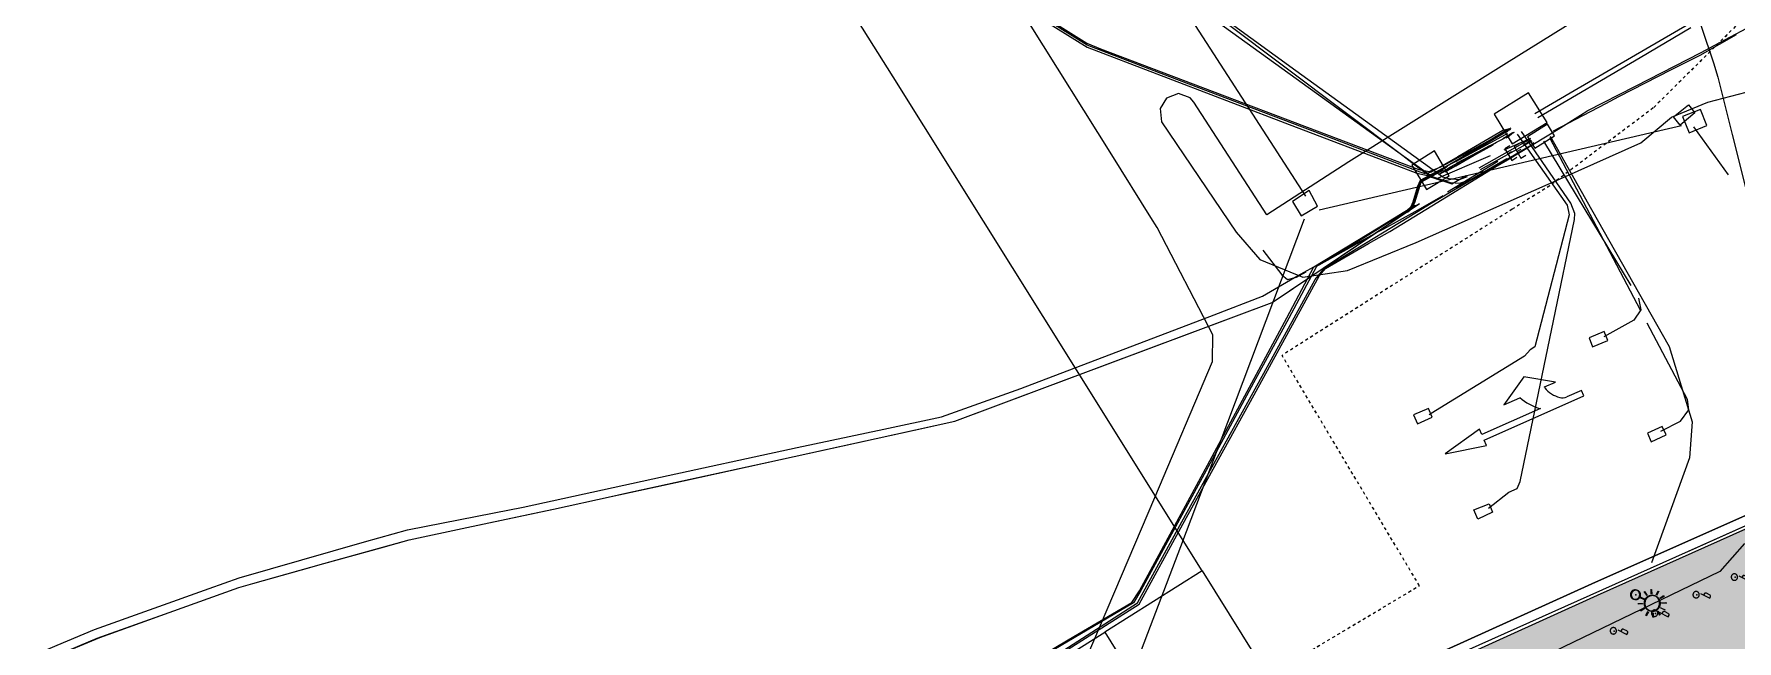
# Model space of a CAD drawing. Header units: metres. Extents: x 3 to 509016, y 4 to 6969473.
# Drawn here: x 507725.1 to 507782.8, y 6967263.6 to 6967284.2 of the extents above; entities that cross this region are included whole.
import ezdxf

# ---------------------------------------------------------------- set-up
doc = ezdxf.new("R2010")
doc.units = ezdxf.units.M
doc.linetypes.add('AEC_Double Dash', pattern=[0.039, 0.015, -0.004, 0.006, -0.004, 0.006, -0.004])
doc.layers.add('_PROP-BDY', color=6, linetype='Continuous', plot=False)
for name, color, linetype, lineweight in [('A-FLOR', 252, 'Continuous', 5), ('C-PROP-LINE', 252, 'AEC_Double Dash', 5), ('C_FEAT', 252, 'EXISTING_COMMUNICATIONS', 0), ('C_MANHOLE_PIT', 252, 'EXISTING_COMMUNICATIONS', 0), ('C_UG_LINES', 252, 'EXISTING_COMMUNICATIONS', 0), ('D_UG_PIPES', 252, 'EXIST_SWD', 0), ('DR_GRATE', 252, 'EXIST_SWD', 0), ('E_FEAT', 252, 'EXISTING_ELECTRICITY', 0), ('E_MANHOLE_PIT', 252, 'Continuous', 0), ('E_UG_LINES', 252, 'EXISTING_ELECTRICITY_UG', 0), ('ROAD_FURNITURE', 252, 'Continuous', 0), ('S_RM_UG_PIPES', 252, 'EXIST_RISINGMAIN', 0), ('STR_POLES', 252, 'Continuous', 0), ('W_AG_PIPES_N', 252, 'EXISTING_WATER', 0)]:
    doc.layers.add(name, color=color, linetype=linetype, lineweight=lineweight)
doc.layers.add('A-FLOR-IDEN', color=47, linetype='Continuous', lineweight=5, plot=False)
for name, color, linetype in [('HATCH_LANDSCAPE', 1, 'Continuous'), ('mga2020bdy', 252, 'Continuous'), ('mga2020ROAD_FURNITURE', 252, 'Continuous'), ('mga2020ROAD_KERB_BACK', 252, 'Continuous'), ('mga2020ROAD_KERB_LIP', 252, 'Continuous'), ('mga2020STR_POLES', 252, 'Continuous'), ('XREF', 7, 'Continuous')]:
    doc.layers.add(name, color=color, linetype=linetype)
doc.styles.get("Standard").update_dxf_attribs({"font": 'ARIALN.TTF'})
doc.linetypes.add('EXIST_RISINGMAIN', pattern='A,5,-2.5,5,-2,["RM",Standard,S=2.5,R=0,X=0,Y=-1.25],-5,5,-2.5,5,-2.5', length=34.5)
doc.linetypes.add('EXIST_SWD', pattern='A,5,-2.5,5,-2,["SWD",Standard,S=2.5,R=0,X=0,Y=-1.25],-8,5,-2.5,5,-2.5', length=37.5)
doc.linetypes.add('EXISTING_COMMUNICATIONS', pattern='A,2,-2,2,-2,2,-2,["COMS",Standard,S=2.5,R=0,X=0,Y=-1.25],-9.75,2,-2,2,-2', length=29.75)
doc.linetypes.add('EXISTING_ELECTRICITY', pattern='A,2,-2,2,-2,2,-2,["E",Standard,S=2.5,R=0,X=0,Y=-1.25],-3.4,2,-2,2,-2', length=23.4)
doc.linetypes.add('EXISTING_ELECTRICITY_UG', pattern='A,2,-2,2,-2,2,-2,["E-UG",Standard,S=2.5,R=0,X=0,Y=-1.25],-9.15,2,-2,2,-2', length=29.15)
doc.linetypes.add('EXISTING_WATER', pattern='A,2,-2,2,-2,2,-2,["W",Standard,S=2.5,R=0,X=0,Y=-1.25],-4.4,2,-2,2,-2', length=24.4)

# ---------------------------------------------------------------- blocks, each defined once
blk = doc.blocks.new('XD_HATCH')
at = {"layer": 'HATCH_LANDSCAPE', "ltscale": 0.5}
h = blk.add_hatch(dxfattribs=at)
h.set_pattern_fill('GRASS', color=256, scale=0.05)
h.set_pattern_definition([(212.013854887, (0, 0), (-0.28538859865, -1.2375190291), [0.238125, -1.557926224]), (167.013854887, (0, 0), (-0.28538859868, -1.23751902925), [0.238125, -1.031875]), (257.013854887, (0, 0), (1.23751902925, -0.28538859868), [0.238125, -1.031875])])
h.paths.add_polyline_path([(507773.231, 6967254.54), (507795.189, 6967268.273), (507798.457, 6967269.061), (507801.707, 6967269.222), (507805.377, 6967268.673), (507808.761, 6967267.479), (507811.626, 6967265.822), (507814.67, 6967263.135), (507817.338, 6967259.647), (507819.03, 6967256.943), (507820.403, 6967254.749), (507825.14, 6967249.815), (507839.422, 6967226.928), (507827.015, 6967211.657), (507816.098, 6967209.536), (507803.586, 6967223.895), (507801.469, 6967222.054), (507795.94, 6967228.431), (507787.717, 6967237.882)])
h.paths.add_polyline_path([(507824.757, 6967208.878), (507817.842, 6967207.534), (507820.855, 6967204.075)])
h.paths.add_polyline_path([(507794.222, 6967274.08), (507795.57, 6967270.422), (507794.404, 6967270.141), (507792.722, 6967269.068), (507771.896, 6967256.079), (507768.875, 6967259.555), (507768.65, 6967260.737), (507773.111, 6967262.911), (507788.383, 6967269.83), (507789.065, 6967270.179), (507789.74, 6967270.665), (507790.114, 6967270.979), (507791.612, 6967272.233), (507793.783, 6967273.928)])
blk = doc.blocks.new('25027_BNP_Skygate Play-Sheet - 000101 - SITE PLAN')
at = {"layer": '_PROP-BDY'}
blk.add_line((-2230178, 3986426), (-2226983, 4009382), dxfattribs=at)
at = {"layer": 'A-FLOR'}
for p, q in [((-2220849, 4020910), (-2220834, 4013144)), ((-2220834, 4013144), (-2230569, 4013144)), ((-2220826, 4009250), (-2220834, 4013144)), ((-2220826, 4009250), (-2227098, 4009250)), ((-2220826, 4009250), (-2210667, 4009255)), ((-2210667, 4009255), (-2201090, 4009264)), ((-2201090, 4009264), (-2193933, 4009299)), ((-2207208, 4002365), (-2211717, 4002196)), ((-2206790, 4002165), (-2207208, 4002365)), ((-2212919, 4002005), (-2214200, 4001090)), ((-2211717, 4002196), (-2212919, 4002005)), ((-2206613, 4001793), (-2206790, 4002165)), ((-2206688, 4001369), (-2206613, 4001793)), ((-2214200, 4001090), (-2214812, 3999683)), ((-2211766, 4001001), (-2207219, 4001077)), ((-2207219, 4001077), (-2207027, 4001112)), ((-2207027, 4001112), (-2206688, 4001369)), ((-2211713, 3997693), (-2211766, 4001001)), ((-2214812, 3999683), (-2215233, 3997212)), ((-2211715, 3991399), (-2211713, 3997693)), ((-2215233, 3997212), (-2216009, 3991848)), ((-2230178, 3986426), (-2228986, 3994994)), ((-2216009, 3991848), (-2216406, 3988971)), ((-2211722, 3982890), (-2211715, 3991399)), ((-2216406, 3988971), (-2216222, 3987627)), ((-2216222, 3987627), (-2216440, 3986316)), ((-2216440, 3986316), (-2216922, 3984776))]:
    blk.add_line(p, q, dxfattribs=at)
at = {"layer": 'A-FLOR-IDEN'}
for p, q in [((-2221831, 4000173), (-2222328, 3998830)), ((-2221729, 3998744), (-2221831, 4000173)), ((-2222130, 3998802), (-2222652, 3995147)), ((-2222328, 3998830), (-2222130, 3998802)), ((-2222234, 3996623), (-2221927, 3998773)), ((-2221927, 3998773), (-2221729, 3998744)), ((-2221471, 3997604), (-2221557, 3997014)), ((-2221024, 3996530), (-2221471, 3997604)), ((-2221745, 3995716), (-2221024, 3996530)), ((-2221687, 3996119), (-2221745, 3995716)), ((-2221719, 3996125), (-2221687, 3996119)), ((-2222449, 3995119), (-2222372, 3995657)), ((-2222652, 3995147), (-2222449, 3995119))]:
    blk.add_line(p, q, dxfattribs=at)
for centre, radius, start, end in [((-2221073, 3995392), 1692, 106.60201, 133.32771), ((-2222016, 3995606), 360, 133.94855, 171.87933), ((-2221605, 3995180), 952, 96.89859, 133.94855)]:
    blk.add_arc(centre, radius, start, end, dxfattribs=at)
at = {"layer": 'C-PROP-LINE'}
for p, q in [((-2223988, 4059891), (-2225151, 4003276)), ((-2225151, 4003276), (-2216072, 4003092)), ((-2216007, 3993855), (-2216072, 4003092)), ((-2216007, 3992359), (-2216007, 3993855)), ((-2215633, 3987988), (-2216007, 3992359)), ((-2214674, 3983771), (-2215633, 3987988))]:
    blk.add_line(p, q, dxfattribs=at)
blk = doc.blocks.new('XE_ARCH')
at = {"xscale": 0.001, "yscale": 0.001, "zscale": 0.001, "rotation": 121.996}
blk.add_blockref('25027_BNP_Skygate Play-Sheet - 000101 - SITE PLAN', (509988.126, 6971273.77), dxfattribs=at)
blk = doc.blocks.new('XE_LOT BOUNDARY')
at = {"layer": '_PROP-BDY'}
blk.add_line((507788.98, 6967270.142), (507767.819, 6967260.688), dxfattribs=at)
at = {"layer": 'C-PROP-LINE'}
for p, q in [((507783.017, 6967284.697), (507779.948, 6967281.65)), ((507779.948, 6967281.65), (507776.439, 6967279.017)), ((507776.439, 6967279.017), (507775.17, 6967278.223)), ((507775.17, 6967278.223), (507767.372, 6967273.274)), ((507772.025, 6967265.477), (507767.372, 6967273.274)), ((507723.395, 6967236.465), (507772.025, 6967265.477))]:
    blk.add_line(p, q, dxfattribs=at)
blk = doc.blocks.new('BAC S ELPS')
for p, q in [((-4.2829, 0.1895), (-4.2879, -0.0288)), ((-4.2671, 0.409), (-4.2829, 0.1895)), ((-4.2405, 0.6295), (-4.2671, 0.409)), ((-4.2029, 0.8506), (-4.2405, 0.6295)), ((-4.1542, 1.0718), (-4.2029, 0.8506)), ((-4.0942, 1.293), (-4.1542, 1.0718)), ((-4.0228, 1.5138), (-4.0942, 1.293)), ((-3.9398, 1.7338), (-4.0228, 1.5138)), ((-3.8451, 1.9528), (-3.9398, 1.7338)), ((-3.7385, 2.1703), (-3.8451, 1.9528)), ((-3.6234, 2.3574), (-3.7385, 2.1703)), ((-3.5003, 2.5369), (-3.6234, 2.3574)), ((-3.3695, 2.7085), (-3.5003, 2.5369)), ((-3.2316, 2.8722), (-3.3695, 2.7085)), ((-3.0867, 3.0279), (-3.2316, 2.8722)), ((-2.9352, 3.1753), (-3.0867, 3.0279)), ((-2.7776, 3.3145), (-2.9352, 3.1753)), ((-2.6141, 3.4452), (-2.7776, 3.3145)), ((-2.4452, 3.5674), (-2.6141, 3.4452)), ((-2.2711, 3.681), (-2.4452, 3.5674)), ((-2.0922, 3.7857), (-2.2711, 3.681)), ((-1.909, 3.8815), (-2.0922, 3.7857)), ((-1.7216, 3.9683), (-1.909, 3.8815)), ((-1.5306, 4.046), (-1.7216, 3.9683)), ((-1.3362, 4.1143), (-1.5306, 4.046)), ((-1.1388, 4.1732), (-1.3362, 4.1143)), ((-0.9387, 4.2227), (-1.1388, 4.1732)), ((-0.7364, 4.2624), (-0.9387, 4.2227)), ((-0.5322, 4.2924), (-0.7364, 4.2624)), ((-0.3263, 4.3125), (-0.5322, 4.2924)), ((-0.1193, 4.3226), (-0.3263, 4.3125)), ((0.0887, 4.3225), (-0.1193, 4.3226)), ((0.2971, 4.3122), (0.0887, 4.3225)), ((0.5057, 4.2915), (0.2971, 4.3122)), ((0.7141, 4.2602), (0.5057, 4.2915)), ((0.9219, 4.2184), (0.7141, 4.2602)), ((1.1288, 4.1658), (0.9219, 4.2184)), ((1.3344, 4.1023), (1.1288, 4.1658)), ((1.5385, 4.0278), (1.3344, 4.1023)), ((1.7405, 3.9422), (1.5385, 4.0278)), ((1.9403, 3.8453), (1.7405, 3.9422)), ((2.3221, 3.6233), (2.1349, 3.7385)), ((2.5014, 3.5001), (2.3221, 3.6233)), ((2.673, 3.3692), (2.5014, 3.5001)), ((2.8365, 3.2308), (2.673, 3.3692)), ((2.9918, 3.0854), (2.8365, 3.2308)), ((3.1389, 2.9332), (2.9918, 3.0854)), ((3.2775, 2.7745), (3.1389, 2.9332)), ((3.4076, 2.6097), (3.2775, 2.7745)), ((3.5289, 2.4391), (3.4076, 2.6097)), ((3.6414, 2.2631), (3.5289, 2.4391)), ((3.7449, 2.0818), (3.6414, 2.2631)), ((3.8393, 1.8957), (3.7449, 2.0818)), ((3.9243, 1.7051), (3.8393, 1.8957)), ((3.9999, 1.5102), (3.9243, 1.7051)), ((4.066, 1.3115), (3.9999, 1.5102)), ((4.1224, 1.1091), (4.066, 1.3115)), ((4.1689, 0.9035), (4.1224, 1.1091)), ((4.2054, 0.695), (4.1689, 0.9035)), ((4.2318, 0.4839), (4.2054, 0.695)), ((4.2479, 0.2704), (4.2318, 0.4839)), ((4.2536, 0.055), (4.2479, 0.2704)), ((4.2487, -0.1621), (4.2536, 0.055)), ((10.6539, -0.5997), (8.3255, 2.9986)), ((14.8872, 0.7761), (14.6755, 5.08)), ((19.2616, -0.1764), (21.2372, 3.6689)), ((-4.2879, -0.0288), (-4.2823, -0.2456)), ((-4.2823, -0.2456), (-4.2663, -0.4604)), ((-4.2663, -0.4604), (-4.2401, -0.6731)), ((-4.2401, -0.6731), (-4.2036, -0.8831)), ((-4.2036, -0.8831), (-4.1572, -1.0902)), ((-4.1572, -1.0902), (-4.1009, -1.2941)), ((-4.1009, -1.2941), (-4.0349, -1.4945)), ((-4.0349, -1.4945), (-3.9594, -1.6909)), ((-3.9594, -1.6909), (-3.8744, -1.8831)), ((-3.8744, -1.8831), (-3.7801, -2.0707)), ((-3.7801, -2.0707), (-3.6766, -2.2535)), ((-3.6766, -2.2535), (-3.5642, -2.431)), ((-3.5642, -2.431), (-3.4429, -2.6029)), ((-3.4429, -2.6029), (-3.3128, -2.769)), ((-3.3128, -2.769), (-3.1742, -2.9288)), ((-3.1742, -2.9288), (-3.0271, -3.0821)), ((-3.0271, -3.0821), (-2.8718, -3.2284)), ((-2.8718, -3.2284), (-2.7083, -3.3676)), ((-2.7083, -3.3676), (-2.5368, -3.4992)), ((-2.5368, -3.4992), (-2.3574, -3.6229)), ((-2.3574, -3.6229), (-2.1703, -3.7383)), ((-2.1703, -3.7383), (-1.9528, -3.8418)), ((-1.9528, -3.8418), (-1.7338, -3.9338)), ((-1.7338, -3.9338), (-1.5138, -4.0145)), ((-1.5138, -4.0145), (-1.2931, -4.0839)), ((-1.2931, -4.0839), (-1.072, -4.1422)), ((-1.072, -4.1422), (-0.8508, -4.1895)), ((-0.8508, -4.1895), (-0.6299, -4.2259)), ((-0.6299, -4.2259), (-0.4096, -4.2516)), ((-0.4096, -4.2516), (-0.1903, -4.2666)), ((-0.1903, -4.2666), (0.0278, -4.2711)), ((0.0278, -4.2711), (0.2442, -4.2651)), ((0.2442, -4.2651), (0.4586, -4.2489)), ((0.4586, -4.2489), (0.6707, -4.2225)), ((0.6707, -4.2225), (0.8802, -4.186)), ((0.8802, -4.186), (1.0866, -4.1395)), ((1.0866, -4.1395), (1.2897, -4.0832)), ((1.2897, -4.0832), (1.4892, -4.0172)), ((1.4892, -4.0172), (1.6846, -3.9416)), ((1.6846, -3.9416), (1.8757, -3.8565)), ((1.8757, -3.8565), (2.0621, -3.7621)), ((2.0621, -3.7621), (2.2435, -3.6584)), ((2.2435, -3.6584), (2.4195, -3.5455)), ((2.4195, -3.5455), (2.5898, -3.4237)), ((6.738, -8.2902), (2.4341, -8.5019)), ((2.5898, -3.4237), (2.7541, -3.2929)), ((2.7541, -3.2929), (2.912, -3.1534)), ((2.912, -3.1534), (3.0632, -3.0051)), ((3.0632, -3.0051), (3.2073, -2.8484)), ((3.2073, -2.8484), (3.344, -2.6831)), ((3.344, -2.6831), (3.4729, -2.5096)), ((3.4729, -2.5096), (3.5938, -2.3279)), ((3.5938, -2.3279), (3.7063, -2.138)), ((3.6689, -2.2225), (8.8194, -4.833)), ((3.7063, -2.138), (3.8126, -1.9204)), ((3.8126, -1.9204), (3.907, -1.7014)), ((3.907, -1.7014), (3.9898, -1.4817)), ((3.9511, -1.6933), (9.0664, -4.3391)), ((3.9898, -1.4817), (4.061, -1.2613)), ((4.061, -1.2613), (4.1208, -1.0407)), ((4.1208, -1.0407), (4.1693, -0.8201)), ((4.1693, -0.8201), (4.2067, -0.6)), ((4.2067, -0.6), (4.2331, -0.3805)), ((4.2331, -0.3805), (4.2487, -0.1621)), ((8.1139, -12.5236), (4.4803, -14.8872)), ((8.2112, -7.5601), (8.2039, -7.9234)), ((8.2039, -7.9234), (8.2141, -8.2839)), ((8.2363, -7.1948), (8.2112, -7.5601)), ((8.2141, -8.2839), (8.2416, -8.6412)), ((8.2794, -6.8278), (8.2363, -7.1948)), ((8.2416, -8.6412), (8.2862, -8.9947)), ((8.3407, -6.4599), (8.2794, -6.8278)), ((8.2862, -8.9947), (8.3476, -9.3438)), ((8.4204, -6.0915), (8.3407, -6.4599)), ((8.3476, -9.3438), (8.4255, -9.688)), ((8.5189, -5.7231), (8.4204, -6.0915)), ((8.4255, -9.688), (8.5199, -10.0268)), ((8.6363, -5.3554), (8.5189, -5.7231)), ((8.5199, -10.0268), (8.6304, -10.3596)), ((8.6304, -10.3596), (8.7568, -10.6857)), ((8.7729, -4.9889), (8.6363, -5.3554)), ((8.7568, -10.6857), (8.8988, -11.0048)), ((8.9288, -4.6241), (8.7729, -4.9889)), ((8.8988, -11.0048), (9.0563, -11.3162)), ((9.1044, -4.2616), (8.9288, -4.6241)), ((9.0563, -11.3162), (9.229, -11.6193)), ((9.2974, -3.9497), (9.1044, -4.2616)), ((9.229, -11.6193), (9.4166, -11.9137)), ((9.5037, -3.6506), (9.2974, -3.9497)), ((9.4166, -11.9137), (9.619, -12.1987)), ((11.3947, -15.5222), (9.4544, -19.3675)), ((9.7227, -3.3645), (9.5037, -3.6506)), ((9.619, -12.1987), (9.8359, -12.4739)), ((9.9538, -3.0916), (9.7227, -3.3645)), ((9.8359, -12.4739), (10.0671, -12.7385)), ((10.1964, -2.8322), (9.9538, -3.0916)), ((10.0671, -12.7385), (10.3122, -12.9922)), ((10.45, -2.5863), (10.1964, -2.8322)), ((10.3122, -12.9922), (10.5712, -13.2343)), ((10.7139, -2.3542), (10.45, -2.5863)), ((10.5712, -13.2343), (10.8438, -13.4644)), ((10.9877, -2.1361), (10.7139, -2.3542)), ((10.8438, -13.4644), (11.1296, -13.6817)), ((11.2705, -1.9323), (10.9877, -2.1361)), ((11.1296, -13.6817), (11.4286, -13.8858)), ((11.562, -1.7428), (11.2705, -1.9323)), ((11.4286, -13.8858), (11.7405, -14.0762)), ((11.8615, -1.568), (11.562, -1.7428)), ((11.7405, -14.0762), (12.103, -14.2515)), ((12.1684, -1.4079), (11.8615, -1.568)), ((12.103, -14.2515), (12.4678, -14.4071)), ((12.4821, -1.2629), (12.1684, -1.4079)), ((12.4678, -14.4071), (12.8343, -14.5434)), ((12.8021, -1.133), (12.4821, -1.2629)), ((13.1277, -1.0186), (12.8021, -1.133)), ((12.8343, -14.5434), (13.202, -14.6606)), ((13.4584, -0.9198), (13.1277, -1.0186)), ((13.202, -14.6606), (13.5704, -14.7589)), ((13.7936, -0.8368), (13.4584, -0.9198)), ((13.5704, -14.7589), (13.9388, -14.8384)), ((14.1326, -0.7698), (13.7936, -0.8368)), ((13.9388, -14.8384), (14.3068, -14.8996)), ((14.475, -0.719), (14.1326, -0.7698)), ((14.3068, -14.8996), (14.6737, -14.9425)), ((14.82, -0.6846), (14.475, -0.719)), ((14.6737, -14.9425), (15.039, -14.9674)), ((15.1672, -0.6668), (14.82, -0.6846)), ((15.039, -14.9674), (15.4023, -14.9746)), ((15.5159, -0.6658), (15.1672, -0.6668)), ((15.4023, -14.9746), (15.7628, -14.9642)), ((15.8656, -0.6818), (15.5159, -0.6658)), ((15.7628, -14.9642), (16.1201, -14.9366)), ((16.2156, -0.7151), (15.8656, -0.6818)), ((16.1201, -14.9366), (16.4736, -14.8919)), ((16.5655, -0.7657), (16.2156, -0.7151)), ((16.4736, -14.8919), (16.8227, -14.8304)), ((16.9144, -0.834), (16.5655, -0.7657)), ((16.8227, -14.8304), (17.1669, -14.7524)), ((17.262, -0.92), (16.9144, -0.834)), ((17.1669, -14.7524), (17.5057, -14.6579)), ((17.6076, -1.0241), (17.262, -0.92)), ((17.5057, -14.6579), (17.8385, -14.5474)), ((17.9507, -1.1464), (17.6076, -1.0241)), ((17.8385, -14.5474), (18.1646, -14.4209)), ((18.2905, -1.2871), (17.9507, -1.1464)), ((18.1646, -14.4209), (18.4837, -14.2788)), ((18.6266, -1.4464), (18.2905, -1.2871)), ((18.4837, -14.2788), (18.7951, -14.1213)), ((18.7951, -14.1213), (19.0982, -13.9486)), ((19.2626, -1.8127), (18.951, -1.6224)), ((19.0982, -13.9486), (19.3926, -13.7609)), ((19.5611, -2.0169), (19.2626, -1.8127)), ((19.3926, -13.7609), (19.6776, -13.5585)), ((19.8463, -2.2342), (19.5611, -2.0169)), ((19.6776, -13.5585), (19.9528, -13.3416)), ((20.1181, -2.4642), (19.8463, -2.2342)), ((19.9528, -13.3416), (20.2174, -13.1104)), ((20.0025, -15.0989), (22.3661, -18.6972)), ((20.3762, -2.7063), (20.1181, -2.4642)), ((20.2174, -13.1104), (20.4711, -12.8652)), ((20.6203, -2.96), (20.3762, -2.7063)), ((20.4711, -12.8652), (20.7132, -12.6062)), ((20.8503, -3.2247), (20.6203, -2.96)), ((20.7132, -12.6062), (20.9433, -12.3337)), ((21.0659, -3.4998), (20.8503, -3.2247)), ((20.9433, -12.3337), (21.1606, -12.0478)), ((21.2669, -3.7848), (21.0659, -3.4998)), ((21.1606, -12.0478), (21.3647, -11.7488)), ((21.4531, -4.0792), (21.2669, -3.7848)), ((21.3647, -11.7488), (21.5551, -11.437)), ((21.6243, -4.3824), (21.4531, -4.0792)), ((21.5551, -11.437), (21.7305, -11.0745)), ((21.7803, -4.6937), (21.6243, -4.3824)), ((21.7305, -11.0745), (21.8864, -10.7097)), ((21.9208, -5.0128), (21.7803, -4.6937)), ((21.8864, -10.7097), (22.0232, -10.3432)), ((22.0456, -5.339), (21.9208, -5.0128)), ((22.0232, -10.3432), (22.141, -9.9754)), ((22.1545, -5.6717), (22.0456, -5.339)), ((22.141, -9.9754), (22.2401, -9.6071)), ((22.2473, -6.0105), (22.1545, -5.6717)), ((22.2401, -9.6071), (22.3206, -9.2387)), ((22.3237, -6.3547), (22.2473, -6.0105)), ((22.3206, -9.2387), (22.3828, -8.8707)), ((22.3836, -6.7039), (22.3237, -6.3547)), ((22.3828, -8.8707), (22.4269, -8.5038)), ((22.4267, -7.0574), (22.3836, -6.7039)), ((22.4528, -7.4147), (22.4267, -7.0574)), ((22.4269, -8.5038), (22.4531, -8.1384)), ((22.4617, -7.7752), (22.4528, -7.4147)), ((22.4531, -8.1384), (22.4617, -7.7752)), ((22.5778, -3.175), (26.2114, -0.8114)), ((23.0011, -11.7827), (26.8464, -13.723)), ((23.9536, -7.4083), (28.2575, -7.1966)), ((15.7691, -16.4747), (15.9808, -20.7786))]:
    blk.add_line(p, q)
blk = doc.blocks.new('BAC R BOL SMALL')
for p, q in [((-4.3679, 0.1747), (-4.3729, -0.0484)), ((-4.3519, 0.3993), (-4.3679, 0.1747)), ((-4.3247, 0.625), (-4.3519, 0.3993)), ((-4.2862, 0.8515), (-4.3247, 0.625)), ((-4.2362, 1.0785), (-4.2862, 0.8515)), ((-4.1746, 1.3056), (-4.2362, 1.0785)), ((-4.1012, 1.5325), (-4.1746, 1.3056)), ((-4.0159, 1.7589), (-4.1012, 1.5325)), ((-3.9185, 1.9844), (-4.0159, 1.7589)), ((-3.8088, 2.2087), (-3.9185, 1.9844)), ((-3.6931, 2.3988), (-3.8088, 2.2087)), ((-3.569, 2.5811), (-3.6931, 2.3988)), ((-3.4369, 2.7554), (-3.569, 2.5811)), ((-3.2973, 2.9215), (-3.4369, 2.7554)), ((-3.1504, 3.0794), (-3.2973, 2.9215)), ((-2.9967, 3.229), (-3.1504, 3.0794)), ((-2.8365, 3.3701), (-2.9967, 3.229)), ((-2.6702, 3.5026), (-2.8365, 3.3701)), ((-2.4982, 3.6265), (-2.6702, 3.5026)), ((-2.3209, 3.7415), (-2.4982, 3.6265)), ((-2.1385, 3.8476), (-2.3209, 3.7415)), ((-1.9516, 3.9447), (-2.1385, 3.8476)), ((-1.7605, 4.0325), (-1.9516, 3.9447)), ((-1.5655, 4.1112), (-1.7605, 4.0325)), ((-1.367, 4.1804), (-1.5655, 4.1112)), ((-1.1654, 4.2401), (-1.367, 4.1804)), ((-0.9611, 4.2902), (-1.1654, 4.2401)), ((-0.7544, 4.3306), (-0.9611, 4.2902)), ((-0.5458, 4.3611), (-0.7544, 4.3306)), ((-0.3356, 4.3816), (-0.5458, 4.3611)), ((-0.1241, 4.392), (-0.3356, 4.3816)), ((0.0882, 4.3922), (-0.1241, 4.392)), ((0.301, 4.3821), (0.0882, 4.3922)), ((0.5139, 4.3616), (0.301, 4.3821)), ((0.7265, 4.3305), (0.5139, 4.3616)), ((0.9385, 4.2888), (0.7265, 4.3305)), ((1.1495, 4.2362), (0.9385, 4.2888)), ((1.359, 4.1728), (1.1495, 4.2362)), ((1.5668, 4.0983), (1.359, 4.1728)), ((1.7725, 4.0127), (1.5668, 4.0983)), ((1.9756, 3.9158), (1.7725, 4.0127)), ((2.364, 3.6868), (2.1736, 3.8056)), ((2.5466, 3.5598), (2.364, 3.6868)), ((2.7214, 3.4249), (2.5466, 3.5598)), ((2.8881, 3.2825), (2.7214, 3.4249)), ((3.0465, 3.1328), (2.8881, 3.2825)), ((3.1966, 2.9762), (3.0465, 3.1328)), ((3.3382, 2.813), (3.1966, 2.9762)), ((3.4711, 2.6437), (3.3382, 2.813)), ((3.5951, 2.4684), (3.4711, 2.6437)), ((3.7101, 2.2875), (3.5951, 2.4684)), ((3.816, 2.1015), (3.7101, 2.2875)), ((3.9126, 1.9105), (3.816, 2.1015)), ((3.9998, 1.7149), (3.9126, 1.9105)), ((4.0773, 1.5151), (3.9998, 1.7149)), ((4.145, 1.3114), (4.0773, 1.5151)), ((4.2028, 1.1041), (4.145, 1.3114)), ((4.2506, 0.8936), (4.2028, 1.1041)), ((4.2881, 0.6801), (4.2506, 0.8936)), ((4.3152, 0.4641), (4.2881, 0.6801)), ((4.3318, 0.2458), (4.3152, 0.4641)), ((4.3376, 0.0256), (4.3318, 0.2458)), ((4.3327, -0.1962), (4.3376, 0.0256)), ((6.1384, 1.5522), (18.6973, -4.9036)), ((11.43, 1.6933), (10.2659, -0.5997)), ((11.9592, 2.1519), (11.43, 1.6933)), ((12.7353, 2.293), (11.9592, 2.1519)), ((13.3703, 2.2225), (12.7353, 2.293)), ((14.3228, 1.905), (13.3703, 2.2225)), ((18.4856, -0.2117), (14.3228, 1.905)), ((-4.3729, -0.0484), (-4.367, -0.2697)), ((-4.367, -0.2697), (-4.3504, -0.4889)), ((-4.3504, -0.4889), (-4.3233, -0.7057)), ((-4.3233, -0.7057), (-4.2858, -0.9197)), ((-4.2858, -0.9197), (-4.2381, -1.1305)), ((-4.2381, -1.1305), (-4.1802, -1.3379)), ((-4.1802, -1.3379), (-4.1125, -1.5415)), ((-4.1125, -1.5415), (-4.035, -1.741)), ((-4.035, -1.741), (-3.9478, -1.936)), ((-3.9478, -1.936), (-3.8512, -2.1263)), ((-3.8512, -2.1263), (-3.7453, -2.3115)), ((-3.7453, -2.3115), (-3.6303, -2.4912)), ((-3.6303, -2.4912), (-3.5063, -2.6651)), ((-3.5063, -2.6651), (-3.3734, -2.8329)), ((-3.3734, -2.8329), (-3.2318, -2.9943)), ((-3.2318, -2.9943), (-3.0817, -3.1489)), ((-3.0817, -3.1489), (-2.9233, -3.2965)), ((-2.9233, -3.2965), (-2.7566, -3.4365)), ((-2.7566, -3.4365), (-2.5818, -3.5688)), ((-2.5818, -3.5688), (-2.3992, -3.6931)), ((-2.3992, -3.6931), (-2.2088, -3.8088)), ((-2.2088, -3.8088), (-1.9877, -3.9154)), ((-1.9877, -3.9154), (-1.7652, -4.0101)), ((-1.7652, -4.0101), (-1.5416, -4.0931)), ((-1.5416, -4.0931), (-1.3173, -4.1646)), ((-1.3173, -4.1646), (-1.0926, -4.2245)), ((-1.0926, -4.2245), (-0.8679, -4.2732)), ((-0.8679, -4.2732), (-0.6435, -4.3106)), ((-0.6435, -4.3106), (-0.4197, -4.337)), ((-0.4197, -4.337), (-0.1969, -4.3525)), ((-0.1969, -4.3525), (0.0246, -4.3573)), ((0.0246, -4.3573), (0.2444, -4.3514)), ((0.2444, -4.3514), (0.4623, -4.335)), ((0.4623, -4.335), (0.6778, -4.3082)), ((0.6778, -4.3082), (0.8906, -4.2712)), ((0.8906, -4.2712), (1.1005, -4.2241)), ((1.1005, -4.2241), (1.307, -4.1671)), ((1.307, -4.1671), (1.5099, -4.1002)), ((1.5099, -4.1002), (1.7087, -4.0236)), ((1.7087, -4.0236), (1.9031, -3.9375)), ((1.9031, -3.9375), (2.0929, -3.842)), ((2.0929, -3.842), (2.2776, -3.7372)), ((2.2776, -3.7372), (2.457, -3.6233)), ((2.457, -3.6233), (2.6306, -3.5003)), ((2.6306, -3.5003), (2.7982, -3.3685)), ((2.7982, -3.3685), (2.9594, -3.2279)), ((2.9594, -3.2279), (3.1139, -3.0788)), ((3.1139, -3.0788), (3.2613, -2.9211)), ((3.2613, -2.9211), (3.4013, -2.7552)), ((3.4013, -2.7552), (3.5336, -2.5811)), ((3.5336, -2.5811), (3.6578, -2.3989)), ((3.6578, -2.3989), (3.7736, -2.2088)), ((3.7736, -2.2088), (3.8833, -1.9876)), ((3.8833, -1.9876), (3.9807, -1.7651)), ((3.9807, -1.7651), (4.066, -1.5415)), ((4.066, -1.5415), (4.1394, -1.3172)), ((4.1394, -1.3172), (4.201, -1.0925)), ((4.201, -1.0925), (4.251, -0.8677)), ((4.251, -0.8677), (4.2895, -0.6432)), ((4.2895, -0.6432), (4.3167, -0.4192)), ((4.3167, -0.4192), (4.3327, -0.1962)), ((19.1911, -0.7409), (18.4856, -0.2117)), ((18.6973, -4.9036), (19.8614, -2.6106)), ((19.7909, -1.4111), (19.1911, -0.7409)), ((19.8967, -2.0109), (19.7909, -1.4111)), ((19.8614, -2.6106), (19.8967, -2.0109))]:
    blk.add_line(p, q)
blk = doc.blocks.new('XE_SURVEY')
at = {"layer": 'C_FEAT', "flags": 128}
blk.add_lwpolyline([(507703.465, 6967252.236), (507704.211, 6967250.918), (507704.289, 6967250.902), (507707.212, 6967252.651), (507711.503, 6967255.217), (507711.932, 6967255.474), (507714.077, 6967256.757), (507715.78, 6967257.806), (507716.204, 6967258.07), (507717.902, 6967259.128), (507718.326, 6967259.393), (507720.514, 6967260.602), (507722.735, 6967261.815), (507727.321, 6967263.728), (507729.675, 6967264.57), (507732.029, 6967265.412), (507732.509, 6967265.554), (507734.917, 6967266.226), (507737.806, 6967267.031), (507739.763, 6967267.446), (507742.208, 6967267.967), (507742.697, 6967268.073), (507744.651, 6967268.499), (507745.139, 6967268.606), (507750.024, 6967269.671), (507752.955, 6967270.314), (507756.285, 6967271.045), (507762.841, 6967273.497), (507767.04, 6967275.066), (507771.667, 6967278.175), (507772.033, 6967278.421)], dxfattribs=at)
at = {"layer": 'C_MANHOLE_PIT', "flags": 128}
for points in [[(507776.351, 6967281.162), (507775.722, 6967282.167), (507774.553, 6967281.436), (507775.169, 6967280.436), (507776.351, 6967281.162)], [(507771.767, 6967279.711), (507772.264, 6967278.889), (507773.039, 6967279.35), (507772.54, 6967280.204), (507771.767, 6967279.711)], [(507771.959, 6967270.958), (507772.46, 6967271.179), (507772.333, 6967271.479), (507771.828, 6967271.263), (507771.959, 6967270.958)], [(507774.004, 6967267.729), (507773.871, 6967268.041), (507774.384, 6967268.251), (507774.498, 6967267.962), (507774.004, 6967267.729)]]:
    blk.add_lwpolyline(points, dxfattribs=at)
at = {"layer": 'C_UG_LINES'}
blk.add_line((507775.066, 6967280.747), (507775.195, 6967280.823), dxfattribs=at)
at = {"layer": 'C_UG_LINES', "flags": 128}
for points in [[(507775.08, 6967280.944), (507774.849, 6967280.886), (507773.327, 6967279.999), (507772.426, 6967279.474), (507772.225, 6967279.425), (507772.053, 6967279.477), (507771.052, 6967279.858), (507768.716, 6967280.748), (507763.576, 6967282.705), (507760.773, 6967283.775), (507745.913, 6967293.017), (507745.488, 6967293.281), (507745.428, 6967293.319), (507738.107, 6967296.677)], [(507738.194, 6967296.731), (507738.682, 6967296.507), (507741.409, 6967295.256), (507745.499, 6967293.38), (507760.765, 6967283.843), (507761.227, 6967283.655), (507772.008, 6967279.563), (507772.355, 6967279.504), (507772.732, 6967279.646), (507772.92, 6967279.749), (507773.358, 6967279.989), (507774.902, 6967280.834), (507775.123, 6967280.928)], [(507745.976, 6967292.911), (507747.674, 6967291.854), (507749.796, 6967290.533), (507751.919, 6967289.213), (507754.042, 6967287.892), (507758.712, 6967284.986), (507760.772, 6967283.704), (507767.847, 6967281.003), (507771.117, 6967279.754), (507771.934, 6967279.442), (507772.302, 6967279.362), (507772.642, 6967279.481), (507772.974, 6967279.682)], [(507781.153, 6967284.492), (507777.265, 6967282.226), (507775.937, 6967281.452)], [(507776.039, 6967281.332), (507779.499, 6967283.364), (507781.224, 6967284.376)], [(507775.121, 6967280.963), (507774.89, 6967280.842), (507773.402, 6967279.941), (507772.087, 6967279.167), (507771.856, 6967278.437), (507771.775, 6967278.271), (507771.712, 6967278.205), (507771.619, 6967278.128)], [(507771.598, 6967278.176), (507771.748, 6967278.32), (507771.815, 6967278.472), (507771.974, 6967279.005), (507772.065, 6967279.202), (507772.815, 6967279.607), (507773.3, 6967279.875), (507774.9, 6967280.808), (507775.037, 6967280.863)], [(507775.338, 6967280.76), (507777.03, 6967278.364), (507777.102, 6967278.032), (507775.941, 6967273.56), (507775.78, 6967273.466), (507775.582, 6967273.248), (507772.43, 6967271.307), (507772.353, 6967271.259)], [(507772.673, 6967279.398), (507773.078, 6967279.659), (507774.413, 6967280.382)], [(507772.764, 6967279.445), (507773.049, 6967279.595), (507774.521, 6967280.399)], [(507772.904, 6967279.492), (507773.261, 6967279.689), (507774.634, 6967280.494)], [(507773.256, 6967279.843), (507774.948, 6967280.752), (507775.019, 6967280.788)], [(507773.285, 6967279.783), (507774.992, 6967280.674), (507775.056, 6967280.711)], [(507774.363, 6967268.099), (507775.053, 6967268.646), (507775.333, 6967268.767), (507775.437, 6967269.009), (507776.061, 6967271.996), (507776.573, 6967274.443), (507777.276, 6967277.87), (507777.289, 6967278.077), (507777.152, 6967278.426), (507775.48, 6967280.857)], [(507774.852, 6967280.621), (507774.983, 6967280.691), (507775.246, 6967280.827)], [(507774.96, 6967280.639), (507775.005, 6967280.663), (507775.214, 6967280.826)], [(507771.619, 6967278.128), (507771.712, 6967278.205), (507771.802, 6967278.396), (507771.952, 6967278.895), (507772.007, 6967279.065), (507772.125, 6967279.163), (507772.842, 6967279.551)], [(507771.667, 6967278.175), (507771.775, 6967278.271), (507771.856, 6967278.437), (507772.016, 6967278.988), (507772.087, 6967279.167), (507772.308, 6967279.297), (507772.868, 6967279.624)], [(507702.557, 6967253.758), (507704.211, 6967250.918), (507706.783, 6967252.394), (507713.648, 6967256.5), (507720.074, 6967260.363), (507722.27, 6967261.558), (507723.171, 6967261.991), (507727.24, 6967263.699), (507729.675, 6967264.57), (507732.029, 6967265.412), (507732.509, 6967265.554), (507734.435, 6967266.091), (507734.917, 6967266.226), (507736.843, 6967266.763), (507737.806, 6967267.031), (507739.763, 6967267.446), (507742.697, 6967268.073), (507744.651, 6967268.499), (507747.093, 6967269.032), (507751.978, 6967270.1), (507754.908, 6967270.743), (507756.285, 6967271.045), (507767.04, 6967275.066), (507772.033, 6967278.421)], [(507771.923, 6967278.352), (507771.119, 6967277.857), (507770.694, 6967277.594), (507768.992, 6967276.544), (507768.542, 6967276.278), (507767.603, 6967274.538), (507766.41, 6967272.341), (507765.218, 6967270.144), (507762.594, 6967265.31), (507762.343, 6967264.894), (507756.308, 6967261.347), (507754.152, 6967260.08), (507749.492, 6967257.159), (507745.257, 6967254.501), (507741.006, 6967251.87), (507738.878, 6967250.557), (507736.325, 6967248.982), (507734.263, 6967247.569), (507732.942, 6967246.638), (507732.132, 6967246.285), (507731.43, 6967245.851), (507728.498, 6967243.848), (507727.915, 6967243.099)], [(507732.06, 6967246.329), (507732.96, 6967246.719), (507733.793, 6967247.306), (507735.838, 6967248.744), (507737.964, 6967250.06), (507740.516, 6967251.637), (507742.642, 6967252.951), (507744.768, 6967254.267), (507749.01, 6967256.914), (507753.676, 6967259.826), (507754.101, 6967260.09), (507755.824, 6967261.105), (507757.977, 6967262.375), (507760.131, 6967263.644), (507762.285, 6967264.913), (507762.546, 6967265.307), (507764.922, 6967269.706), (507766.109, 6967271.906), (507767.297, 6967274.106), (507767.534, 6967274.546), (507768.453, 6967276.267), (507770.629, 6967277.595), (507771.885, 6967278.359)]]:
    blk.add_lwpolyline(points, dxfattribs=at)
at = {"layer": 'D_UG_PIPES', "flags": 128}
for points in [[(507751.213, 6967304.881), (507768.163, 6967278.659)], [(507768.631, 6967278.203), (507780.32, 6967280.918), (507780.899, 6967281.052)], [(507716.945, 6967228.716), (507720.995, 6967231.995), (507721.818, 6967232.661), (507728.342, 6967236.36), (507737.461, 6967241.566), (507738.86, 6967242.377), (507740.13, 6967243.174), (507740.978, 6967243.706), (507743.951, 6967245.551), (507752.042, 6967250.531), (507755.874, 6967252.889), (507757.149, 6967253.679), (507759.168, 6967254.942), (507759.638, 6967255.603), (507762.337, 6967262.6), (507763.94, 6967266.805), (507765.535, 6967271.013), (507768.136, 6967277.898)]]:
    blk.add_lwpolyline(points, dxfattribs=at)
at = {"layer": 'DR_GRATE', "flags": 128}
for points in [[(507781.162, 6967280.808), (507781.767, 6967281.062), (507781.551, 6967281.595), (507780.94, 6967281.359), (507781.162, 6967280.808)], [(507767.73, 6967278.488), (507768.023, 6967277.995), (507768.575, 6967278.326), (507768.293, 6967278.853), (507767.73, 6967278.488)]]:
    blk.add_lwpolyline(points, dxfattribs=at)
at = {"layer": 'E_FEAT', "flags": 128}
for points in [[(507780.857, 6967281.073), (507780.636, 6967281.347), (507781.142, 6967281.751), (507781.361, 6967281.48), (507780.857, 6967281.073)], [(507777.894, 6967273.565), (507778.407, 6967273.777), (507778.281, 6967274.081), (507777.781, 6967273.863), (507777.894, 6967273.565)]]:
    blk.add_lwpolyline(points, dxfattribs=at)
at = {"layer": 'E_MANHOLE_PIT', "flags": 128}
for points in [[(507775.932, 6967280.29), (507776.607, 6967280.711), (507776.364, 6967281.105), (507775.692, 6967280.673), (507775.932, 6967280.29)], [(507780.39, 6967270.58), (507780.249, 6967270.87), (507779.749, 6967270.639), (507779.882, 6967270.349), (507780.39, 6967270.58)]]:
    blk.add_lwpolyline(points, dxfattribs=at)
at = {"layer": 'E_UG_LINES'}
for p, q in [((507772.981, 6967278.808), (507774.686, 6967279.854)), ((507773.262, 6967278.936), (507774.99, 6967279.942))]:
    blk.add_line(p, q, dxfattribs=at)
at = {"layer": 'E_UG_LINES', "flags": 128}
for points in [[(507748.496, 6967303.167), (507749.564, 6967301.476), (507750.922, 6967299.377), (507752.28, 6967297.278), (507753.638, 6967295.179), (507755.539, 6967292.24), (507756.035, 6967291.473), (507757.319, 6967290.542), (507760.963, 6967287.901), (507763.072, 6967286.353), (507765.468, 6967284.548), (507769.462, 6967281.541), (507771.459, 6967280.037), (507771.875, 6967279.724), (507772.434, 6967279.303), (507773.13, 6967279.085), (507773.605, 6967279.364)], [(507748.518, 6967302.88), (507750.923, 6967299.076), (507752.264, 6967296.966), (507753.605, 6967294.856), (507754.946, 6967292.746), (507755.482, 6967291.902), (507755.874, 6967291.286), (507756.904, 6967290.543), (507758.932, 6967289.081), (507761.365, 6967287.326), (507763.393, 6967285.864), (507765.42, 6967284.402), (507767.854, 6967282.647), (507771.504, 6967280.015), (507772.456, 6967279.328), (507773.068, 6967279.131), (507773.393, 6967279.101), (507773.7, 6967279.204), (507773.729, 6967279.22)], [(507773.649, 6967279.317), (507773.37, 6967279.214), (507773.038, 6967279.253), (507772.816, 6967279.309), (507769.869, 6967281.445), (507767.845, 6967282.912), (507763.392, 6967286.14), (507762.987, 6967286.434)], [(507776.727, 6967280.932), (507777.574, 6967281.464), (507777.712, 6967281.552), (507779.347, 6967282.387), (507781.57, 6967283.532), (507782.012, 6967283.765), (507784.222, 6967284.934), (507785.031, 6967285.362)], [(507776.574, 6967280.873), (507778.343, 6967281.806), (507778.785, 6967282.039), (507780.566, 6967282.949), (507781.534, 6967283.439), (507782.768, 6967284.132)], [(507728.088, 6967242.604), (507728.905, 6967243.658), (507729.381, 6967244.125), (507729.802, 6967244.393), (507733.628, 6967246.762), (507736.217, 6967248.395), (507736.604, 6967248.605), (507740.419, 6967250.99), (507744.653, 6967253.649), (507748.884, 6967256.314), (507751.421, 6967257.915), (507755.661, 6967260.565), (507759.914, 6967263.194), (507762.531, 6967264.858), (507764.015, 6967267.557), (507766.424, 6967271.939), (507768.643, 6967275.975), (507768.84, 6967276.211), (507770.305, 6967277.058), (507771.022, 6967277.472), (507772.45, 6967278.342), (507774.586, 6967279.641), (507775.014, 6967279.899), (507776.727, 6967280.932)], [(507781.312, 6967281.008), (507782.483, 6967279.387)], [(507731.56, 6967245.563), (507733.262, 6967246.612), (507733.688, 6967246.875), (507735.391, 6967247.924), (507735.817, 6967248.186), (507737.519, 6967249.235), (507739.638, 6967250.562), (507744.297, 6967253.486), (507748.53, 6967256.146), (507752.762, 6967258.808), (507755.733, 6967260.66), (507759.982, 6967263.294), (507762.471, 6967264.901), (507763.982, 6967267.645), (507766.876, 6967272.901), (507768.494, 6967275.84), (507768.823, 6967276.234), (507769.33, 6967276.542), (507769.363, 6967276.562), (507771.927, 6967278.12), (507772.428, 6967278.425), (507774.157, 6967279.43), (507774.59, 6967279.681), (507775.627, 6967280.284), (507775.928, 6967280.458)], [(507775.782, 6967280.593), (507774.04, 6967279.61)], [(507775.835, 6967280.53), (507774.086, 6967279.559)], [(507775.792, 6967280.617), (507774.884, 6967280.225)], [(507775.089, 6967280.367), (507774.918, 6967280.262), (507775.155, 6967279.876), (507775.326, 6967279.981)], [(507775.406, 6967280.446), (507775.232, 6967280.345), (507775.46, 6967279.953), (507775.634, 6967280.054)], [(507775.815, 6967280.546), (507775.538, 6967280.377)], [(507775.9, 6967280.471), (507775.855, 6967280.445)], [(507776.227, 6967280.521), (507777.89, 6967277.78)], [(507779.511, 6967274.81), (507776.439, 6967280.637)], [(507776.461, 6967280.693), (507777.86, 6967278.217), (507780.485, 6967273.574), (507781.269, 6967271.026), (507781.18, 6967269.808), (507779.892, 6967266.257)], [(507774.425, 6967280.027), (507772.588, 6967279.235)], [(507775.151, 6967280.169), (507775.023, 6967280.091)], [(507775.463, 6967280.246), (507775.333, 6967280.171)], [(507768.89, 6967276.511), (507770.645, 6967277.47), (507770.816, 6967277.559), (507771.883, 6967278.146), (507772.83, 6967278.685)], [(507777.89, 6967277.78), (507777.89, 6967277.78), (507779.187, 6967275.642)], [(507768.632, 6967276.343), (507770.379, 6967277.316)], [(507766.718, 6967276.834), (507767.368, 6967275.996), (507767.563, 6967275.839), (507767.867, 6967275.917), (507768.195, 6967276.1)], [(507704.095, 6967251.256), (507713.212, 6967256.464), (507714.706, 6967257.336), (507717.022, 6967258.855), (507718.417, 6967259.77), (507721.338, 6967261.373), (507722.599, 6967262.065), (507725.876, 6967263.461), (507727.141, 6967263.999), (507731.026, 6967265.385), (507732.047, 6967265.749), (507736.294, 6967266.958), (507737.745, 6967267.371), (507740.681, 6967267.948), (507741.662, 6967268.14), (507746.06, 6967269.094), (507750.945, 6967270.157), (507753.881, 6967270.776), (507755.838, 6967271.189), (507758.528, 6967272.154), (507765.068, 6967274.649), (507766.716, 6967275.277), (507767.799, 6967275.915), (507768.451, 6967276.271)], [(507779.448, 6967275.212), (507779.531, 6967274.821), (507779.286, 6967274.463), (507778.268, 6967273.9)], [(507780.203, 6967270.714), (507780.872, 6967271.042), (507781.15, 6967271.43), (507781.107, 6967271.784), (507779.744, 6967274.368)]]:
    blk.add_lwpolyline(points, dxfattribs=at)
at = {"layer": 'mga2020bdy'}
blk.add_polyline3d([(507722.591, 6967232.607, 4.347), (507725.12, 6967234.215, 4.399), (507729.394, 6967236.807, 4.457), (507733.025, 6967239.048, 4.469), (507736.099, 6967240.948, 4.453), (507736.683, 6967241.307, 4.439), (507736.984, 6967241.434, 4.433), (507737.975, 6967242.376, 4.424), (507738.004, 6967242.42, 4.422), (507740.823, 6967244.174, 4.457), (507752.055, 6967251.199, 4.526), (507759.125, 6967255.643, 4.481), (507762.514, 6967257.759, 4.509), (507764.07, 6967258.697, 4.52), (507768.065, 6967260.922, 4.549), (507768.442, 6967261.119, 4.552), (507772.933, 6967263.302, 4.591), (507777.867, 6967265.538, 4.636), (507783.882, 6967268.22, 4.692)], dxfattribs=at)
at = {"layer": 'mga2020ROAD_FURNITURE'}
for p in [(507782.725, 6967265.763, 4.793), (507782.725, 6967265.763, 4.793), (507781.427, 6967265.166, 4.809), (507781.427, 6967265.166, 4.809), (507780.023, 6967264.54, 4.807), (507780.023, 6967264.54, 4.807), (507778.624, 6967263.944, 4.872), (507778.624, 6967263.944, 4.872)]:
    blk.add_point(p, dxfattribs=at)
at = {"layer": 'mga2020ROAD_KERB_BACK'}
blk.add_polyline3d([(507738.223, 6967241.459, 4.533), (507740.515, 6967242.826, 4.522), (507741.08, 6967243.821, 4.564), (507746.512, 6967247.222, 4.614), (507752.296, 6967250.839, 4.645), (507757.897, 6967254.353, 4.628), (507759.174, 6967254.499, 4.586), (507761.385, 6967256.001, 4.626), (507762.507, 6967257.253, 4.631), (507763.096, 6967257.616, 4.635), (507767.431, 6967260.102, 4.666), (507768.249, 6967260.537, 4.672), (507771.894, 6967262.35, 4.704), (507773.157, 6967262.932, 4.715), (507778.059, 6967265.162, 4.76), (507784.045, 6967267.826, 4.809)], dxfattribs=at)
at = {"layer": 'mga2020ROAD_KERB_LIP'}
blk.add_polyline3d([(507783.882, 6967268.22, 4.692), (507777.867, 6967265.538, 4.636), (507772.933, 6967263.302, 4.591), (507768.442, 6967261.119, 4.552), (507768.065, 6967260.922, 4.549), (507764.07, 6967258.697, 4.52), (507762.514, 6967257.759, 4.509), (507759.125, 6967255.643, 4.481), (507757.465, 6967254.567, 4.496), (507752.055, 6967251.199, 4.526), (507746.24, 6967247.552, 4.502), (507740.823, 6967244.174, 4.457), (507737.975, 6967242.376, 4.424)], dxfattribs=at)
at = {"layer": 'mga2020STR_POLES'}
blk.add_point((507779.361, 6967265.167, 5.003), dxfattribs=at)
blk.add_point((507779.361, 6967265.167, 5.003), dxfattribs=at)
at = {"layer": 'S_RM_UG_PIPES'}
for points in [[(507774.595, 6967319.52), (507774.563, 6967319.357), (507774.793, 6967315.794), (507774.826, 6967315.296), (507775.967, 6967308.252), (507776.767, 6967302.947), (507777.147, 6967300.477), (507777.236, 6967299.984), (507777.68, 6967297.524), (507777.956, 6967295.998), (507778.175, 6967295.075), (507778.407, 6967294.095), (507778.985, 6967292.147), (507780.401, 6967287.917), (507781.986, 6967283.175), (507782.134, 6967282.697), (507782.619, 6967280.757), (507784.211, 6967274.404)], [(507783.039, 6967266.904), (507782.203, 6967265.96), (507774.912, 6967262.433), (507770.442, 6967260.194), (507766.016, 6967257.868), (507761.895, 6967255.703), (507756.943, 6967252.598), (507752.253, 6967249.657), (507747.988, 6967247.118), (507745.41, 6967245.584), (507743.691, 6967244.561), (507741.135, 6967242.99), (507734.787, 6967238.996), (507730.555, 6967236.333), (507726.045, 6967234.185), (507725.096, 6967233.748), (507720.809, 6967233.41), (507720.216, 6967230.822)]]:
    blk.add_lwpolyline(points, dxfattribs=at)
at = {"layer": 'W_AG_PIPES_N', "flags": 128}
blk.add_lwpolyline([(507702.417, 6967273.363), (507705.06, 6967269.119), (507709.023, 6967262.752), (507711.693, 6967258.524), (507714.635, 6967253.877), (507717.294, 6967249.643), (507719.906, 6967245.38), (507722.592, 6967240.996), (507725.285, 6967240.035), (507726.914, 6967241.194), (507727.333, 6967241.468), (507729.424, 6967242.837), (507731.098, 6967243.933), (507731.934, 6967244.48), (507733.607, 6967245.576), (507735.79, 6967246.793), (507740.16, 6967249.222), (507744.466, 6967251.763), (507746.988, 6967253.387), (507753.276, 6967257.474), (507757.462, 6967260.209), (507758.296, 6967260.761), (507758.803, 6967261.065), (507760.119, 6967261.565), (507760.321, 6967262.018), (507763.059, 6967268.461), (507765.014, 6967273.062), (507765.032, 6967273.968), (507763.14, 6967277.603), (507762.927, 6967277.944), (507761.602, 6967280.064), (507756.031, 6967288.965), (507751.747, 6967295.721), (507749.336, 6967299.521), (507747.747, 6967302.065)], dxfattribs=at)
at = {"layer": 'mga2020STR_POLES', "xscale": 0.03685633239179731, "yscale": 0.03685633239179731, "zscale": 0.03685633239179731, "rotation": 0.001583333339407246}
blk.add_blockref('BAC S ELPS', (507779.361, 6967265.167, 5.003), dxfattribs=at)
at = {"layer": 'ROAD_FURNITURE', "xscale": 0.0247222863170386, "yscale": 0.0247222863170386, "zscale": 0.0247222863170386}
for p in [(507782.698, 6967265.77, 4.793), (507781.4, 6967265.173, 4.809), (507779.995, 6967264.547, 4.807), (507778.596, 6967263.95, 4.872)]:
    blk.add_blockref('BAC R BOL SMALL', p, dxfattribs=at)
at = {"layer": 'STR_POLES', "xscale": 0.03687157017581594, "yscale": 0.03687157017581594, "zscale": 0.03687157017581594}
blk.add_blockref('BAC S ELPS', (507779.333, 6967265.174, 5.003), dxfattribs=at)
blk = doc.blocks.new('XD_DESIGN_1')
at = {"layer": 'mga2020ROAD_KERB_BACK'}
blk.add_polyline3d([(507738.223, 6967241.459, 4.533), (507740.515, 6967242.826, 4.522), (507741.08, 6967243.821, 4.564), (507746.512, 6967247.222, 4.614), (507752.296, 6967250.839, 4.645), (507757.897, 6967254.353, 4.628), (507759.174, 6967254.499, 4.586), (507761.385, 6967256.001, 4.626), (507762.507, 6967257.253, 4.631), (507763.096, 6967257.616, 4.635), (507767.431, 6967260.102, 4.666), (507768.249, 6967260.537, 4.672), (507771.894, 6967262.35, 4.704), (507773.157, 6967262.932, 4.715), (507778.059, 6967265.162, 4.76), (507784.045, 6967267.826, 4.809), (507788.451, 6967269.697, 4.849), (507789.144, 6967270.051, 4.864), (507789.832, 6967270.547, 4.869), (507791.706, 6967272.117, 4.883)], dxfattribs=at)
blk = doc.blocks.new('XD_DESIGN_2')
at = {"layer": 'mga2020ROAD_KERB_BACK'}
blk.add_polyline3d([(507738.223, 6967241.459, 4.533), (507740.515, 6967242.826, 4.522), (507741.08, 6967243.821, 4.564), (507746.512, 6967247.222, 4.614), (507752.296, 6967250.839, 4.645), (507757.897, 6967254.353, 4.628), (507759.174, 6967254.499, 4.586), (507761.385, 6967256.001, 4.626), (507762.507, 6967257.253, 4.631), (507763.096, 6967257.616, 4.635), (507767.431, 6967260.102, 4.666), (507768.249, 6967260.537, 4.672), (507771.894, 6967262.35, 4.704), (507773.157, 6967262.932, 4.715), (507778.059, 6967265.162, 4.76), (507784.045, 6967267.826, 4.809), (507788.451, 6967269.697, 4.849), (507789.144, 6967270.051, 4.864), (507789.832, 6967270.547, 4.869), (507791.706, 6967272.117, 4.883)], dxfattribs=at)

msp = doc.modelspace()

# ---------------------------------------------------------------- block references
for name in ['XD_HATCH', 'XE_ARCH', 'XE_SURVEY']:
    msp.add_blockref(name, (0, 0))
at = {"layer": 'XREF'}
for name in ['XD_HATCH', 'XE_ARCH', 'XE_SURVEY', 'XE_LOT BOUNDARY']:
    msp.add_blockref(name, (0, 0), dxfattribs=at)

# ---------------------------------------------------------------- next in the draw order: block references
msp.add_blockref('XD_DESIGN_1', (0, 0))

# ---------------------------------------------------------------- next in the draw order: block references
msp.add_blockref('XD_DESIGN_2', (0, 0), dxfattribs=at)

doc.saveas('drawing.dxf')
